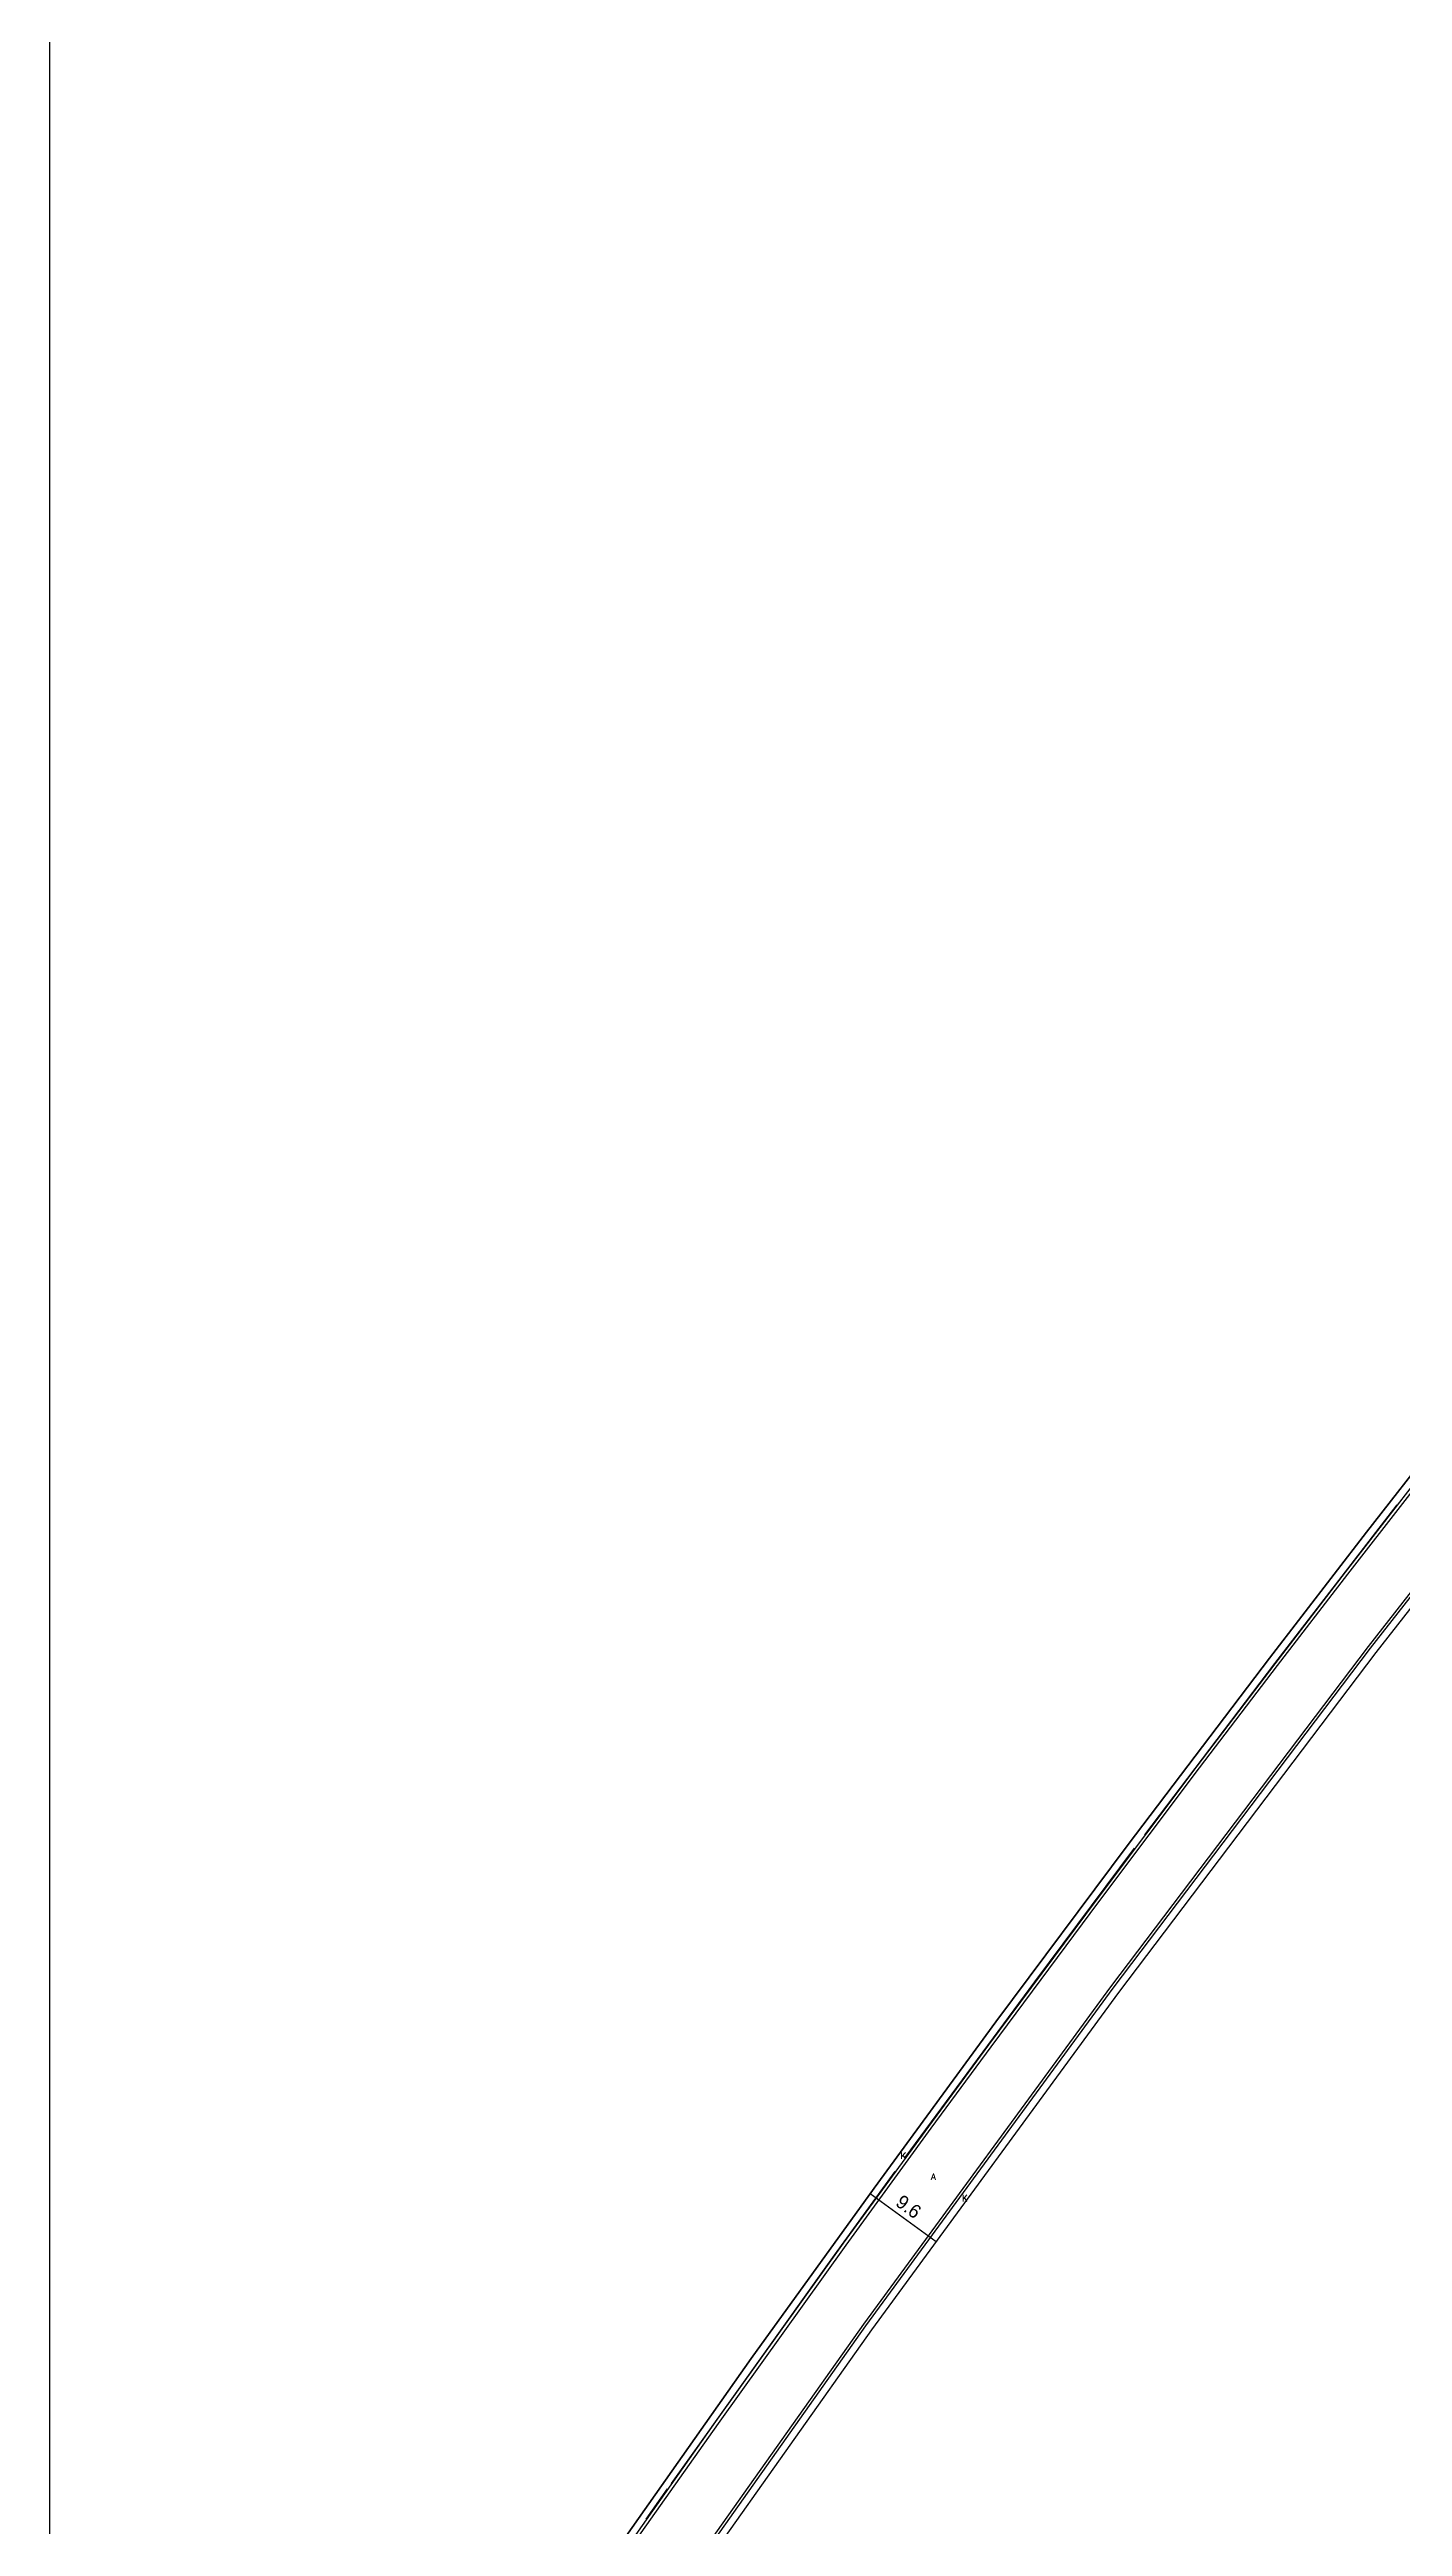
# Model space of a CAD drawing. Header units: metres. Extents: x -29069 to -12000, y -243240 to -120000.
# Drawn here: x -14400 to -14241.7, y -121162.1 to -120872.4 of the extents above; entities that cross this region are included whole.
import ezdxf

# ---------------------------------------------------------------- set-up
doc = ezdxf.new("R2010")
doc.units = ezdxf.units.M
doc.header["$LTSCALE"] = 2.5
for name, color, linetype in [('側溝・桝', 7, 'Continuous'), ('図郭', 7, 'Continuous'), ('幅員', 7, 'Continuous'), ('歩道・分離帯・安全施設', 7, 'Continuous'), ('舗装', 7, 'Continuous'), ('道路', 7, 'Continuous')]:
    doc.layers.add(name, color=color, linetype=linetype)
doc.styles.get("Standard").update_dxf_attribs({"font": ''})
doc.styles.add('YOKO_DECO', font='txt.shx', dxfattribs={"bigfont": 'extfont.shx'})
doc.styles.get('Standard').set_extended_font_data('@MS PGothic')

msp = doc.modelspace()

# ---------------------------------------------------------------- linework, layer by layer
at = {"layer": '側溝・桝'}
for points in [[(-14347.77, -121200), (-14333.4, -121178.95), (-14304.74, -121138.46), (-14275.83, -121098.99), (-14245.68, -121059.17), (-14214.9, -121019.83), (-14184.15, -120981.76), (-14152.33, -120943.75), (-14119.94, -120905.28), (-14088.38, -120867.69), (-14043.61, -120814.55), (-14005.09, -120768.91), (-13972.75, -120730.47), (-13953.37, -120707.52), (-13948.33, -120705.35), (-13935.45, -120690.05), (-13934.13, -120684.69), (-13908.32, -120654.11), (-13875.54, -120615.13), (-13862.81, -120600)], [(-14356.44, -121200), (-14349.82, -121190.32), (-14340.11, -121176.25), (-14330.79, -121162.88), (-14321.75, -121150.08), (-14306.8, -121129.22), (-14296.85, -121115.54), (-14289.83, -121106.02), (-14277.23, -121089.06), (-14265.44, -121073.4), (-14256.32, -121061.42), (-14248.11, -121050.72), (-14234.7, -121033.48), (-14219.17, -121013.86), (-14208.19, -121000.17), (-14196.77, -120986.07), (-14180.52, -120966.36), (-14161.94, -120944.24), (-14135.91, -120913.34), (-14109.83, -120882.32), (-14084.06, -120851.69)]]:
    msp.add_lwpolyline(points, dxfattribs=at)
at = {"layer": '図郭'}
msp.add_lwpolyline([(-14400, -121200), (-13600, -121200), (-13600, -120600), (-14400, -120600)], close=True, dxfattribs=at)
at = {"layer": '幅員'}
msp.add_lwpolyline([(-14303.97, -121123.17), (-14296.25, -121128.82)], dxfattribs=at)
at = {"layer": '歩道・分離帯・安全施設'}
for points in [[(-14347.39, -121200), (-14333.13, -121179.14), (-14304.48, -121138.65), (-14275.57, -121099.18), (-14245.43, -121059.37), (-14214.64, -121020.03), (-14183.91, -120981.96), (-14152.09, -120943.96), (-14119.69, -120905.49), (-14088.13, -120867.9), (-14043.36, -120814.76), (-14004.85, -120769.12), (-13972.5, -120730.68), (-13953.17, -120707.79), (-13948.13, -120705.62), (-13935.16, -120690.2), (-13933.83, -120684.84), (-13908.07, -120654.31), (-13875.3, -120615.34), (-13862.39, -120600)], [(-14347.39, -121200), (-14333.13, -121179.14), (-14304.48, -121138.65), (-14275.57, -121099.18), (-14245.43, -121059.37), (-14214.64, -121020.03), (-14183.91, -120981.96), (-14152.09, -120943.96), (-14119.69, -120905.49), (-14088.13, -120867.9), (-14043.36, -120814.76), (-14004.85, -120769.12), (-13972.5, -120730.68), (-13953.17, -120707.79), (-13948.13, -120705.62), (-13935.16, -120690.2), (-13933.83, -120684.84), (-13908.07, -120654.31), (-13875.3, -120615.34), (-13862.39, -120600)], [(-14356.87, -121200), (-14350.12, -121190.12), (-14340.41, -121176.04), (-14331.08, -121162.68), (-14322.04, -121149.87), (-14307.09, -121129.01), (-14297.14, -121115.33), (-14290.11, -121105.81), (-14277.51, -121088.85), (-14265.73, -121073.18), (-14256.61, -121061.2), (-14248.39, -121050.5), (-14234.98, -121033.26), (-14219.45, -121013.64), (-14208.47, -120999.94), (-14197.04, -120985.85), (-14180.8, -120966.14), (-14162.22, -120944.01), (-14136.18, -120913.11), (-14110.11, -120882.09), (-14084.33, -120851.46)], [(-14356.87, -121200), (-14350.12, -121190.12), (-14340.41, -121176.04), (-14331.08, -121162.68), (-14322.04, -121149.87), (-14307.09, -121129.01), (-14297.14, -121115.33), (-14290.11, -121105.81), (-14277.51, -121088.85), (-14265.73, -121073.18), (-14256.61, -121061.2), (-14248.39, -121050.5), (-14234.98, -121033.26), (-14219.45, -121013.64), (-14208.47, -120999.94), (-14197.04, -120985.85), (-14180.8, -120966.14), (-14162.22, -120944.01), (-14136.18, -120913.11), (-14110.11, -120882.09), (-14084.33, -120851.46)], [(-14271.87, -121081.21), (-14256.66, -121061.16), (-14242.31, -121042.6)], [(-14299.89, -121118.99), (-14284.74, -121098.41), (-14273.05, -121082.79)], [(-14327.24, -121157.11), (-14308.17, -121130.41), (-14301.06, -121120.61)], [(-14330.2, -121161.29), (-14327.69, -121157.74)]]:
    msp.add_lwpolyline(points, dxfattribs=at)
at = {"layer": '道路'}
for points in [[(-14346.38, -121200), (-14332.45, -121179.61), (-14303.81, -121139.14), (-14274.9, -121099.68), (-14244.77, -121059.88), (-14213.99, -121020.55), (-14183.26, -120982.49), (-14151.45, -120944.5), (-14119.05, -120906.03), (-14087.5, -120868.43), (-14042.73, -120815.29), (-14004.21, -120769.65), (-13971.86, -120731.21), (-13952.77, -120708.72), (-13950.87, -120710.27), (-13931.01, -120686.61), (-13932.81, -120685.02), (-13907.44, -120654.85), (-13874.66, -120615.88), (-13861.3, -120600)], [(-14346.38, -121200), (-14332.45, -121179.61), (-14303.81, -121139.14), (-14274.9, -121099.68), (-14244.77, -121059.88), (-14213.99, -121020.55), (-14183.26, -120982.49), (-14151.45, -120944.5), (-14119.05, -120906.03), (-14087.5, -120868.43), (-14042.73, -120815.29), (-14004.21, -120769.65), (-13971.86, -120731.21), (-13952.77, -120708.72), (-13950.87, -120710.27), (-13931.01, -120686.61), (-13932.81, -120685.02), (-13907.44, -120654.85), (-13874.66, -120615.88), (-13861.3, -120600)], [(-14357.94, -121200), (-14338.44, -121171.61), (-14317.92, -121142.49), (-14303.53, -121122.57), (-14289.28, -121103.12), (-14273.81, -121082.34), (-14257.28, -121060.54), (-14245.91, -121045.8), (-14229.44, -121024.76), (-14213.53, -121004.77), (-14189.53, -120975.2), (-14173.66, -120956.19), (-14140.66, -120916.95), (-14135.24, -120910.51), (-14125.73, -120899.24), (-14096.34, -120864.29)], [(-14096.34, -120864.29), (-14125.73, -120899.24), (-14135.24, -120910.51), (-14140.66, -120916.95), (-14173.66, -120956.19), (-14189.53, -120975.2), (-14213.53, -121004.77), (-14229.44, -121024.76), (-14245.91, -121045.8), (-14257.28, -121060.54), (-14273.81, -121082.34), (-14289.28, -121103.12), (-14303.53, -121122.57), (-14317.92, -121142.49), (-14338.44, -121171.61), (-14357.94, -121200)]]:
    msp.add_lwpolyline(points, dxfattribs=at)

# ---------------------------------------------------------------- texts
at = {"layer": '幅員'}
msp.add_text('9.6', height=1.6, rotation=324, dxfattribs=at).set_placement((-14301.13, -121124.52))
at = {"layer": '舗装', "style": 'YOKO_DECO'}
for s, p in [('K', (-14300.44, -121119.14, 23.34)), ('A', (-14296.87, -121121.6, 22.97)), ('K', (-14293.25, -121124.11, 22.97))]:
    msp.add_text(s, height=0.75, dxfattribs=at).set_placement(p)

doc.saveas('drawing.dxf')
